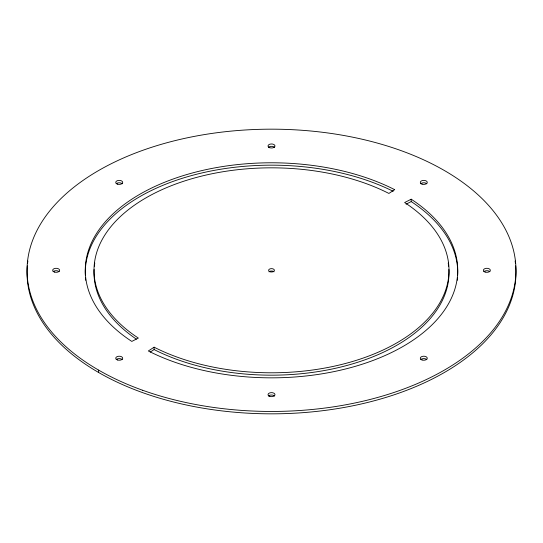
<?xml version="1.0" encoding="UTF-8"?>
<svg xmlns="http://www.w3.org/2000/svg" width="543" height="543" viewBox="0 0 543 543"><rect width="100%" height="100%" fill="white"/><g stroke="black" fill="none" stroke-linecap="round" stroke-linejoin="round"><path stroke-width="0.81" d="M154.11 347.187L148.334 350.968A186.242 107.528 0 0 0 403.191 346.346A186.242 107.528 0 0 0 411.2 199.206L404.65 202.539A177.507 102.484 0 0 1 397.014 342.776A177.507 102.484 0 0 1 154.11 347.187L154.11 349.563L150.262 352.081M406.103 204.175L411.2 201.582L411.2 199.206M98.636 370.116L98.636 372.491M116.195 359.595A3.489 2.016 0 0 1 122.243 359.595M53.119 271.683A3.489 2.016 0 0 1 59.167 271.683M116.195 183.765A3.489 2.016 0 0 1 122.243 183.765M268.473 396.017A3.489 2.016 0 0 1 274.527 396.017M268.473 147.343A3.489 2.016 0 0 1 274.527 147.343M457.532 277.751A186.242 107.528 0 0 1 457.274 280.283M85.726 280.283A186.242 107.528 0 0 1 85.468 277.751M85.312 275.22A186.242 107.528 0 0 1 191.984 175.457A186.242 107.528 0 0 1 393.193 191.292M411.2 201.582A186.242 107.528 0 0 1 457.688 275.22M515.68 265.839A244.472 141.146 0 0 1 271.5 413.834A244.472 141.146 0 0 1 27.32 265.839M27.557 263.423A244.472 141.146 0 0 1 27.869 261.013M515.131 261.013A244.472 141.146 0 0 1 515.443 263.423M420.757 183.765A3.489 2.016 0 0 1 426.805 183.765M483.833 271.683A3.489 2.016 0 0 1 489.881 271.683M420.757 359.595A3.489 2.016 0 0 1 426.805 359.595M448.918 269.471A177.507 102.484 0 0 1 347.079 365.419A177.507 102.484 0 0 1 154.11 349.563M136.361 339.137A177.507 102.484 0 0 1 94.082 269.471M94.346 266.253A177.507 102.484 0 0 1 94.781 263.043M448.219 263.043A177.507 102.484 0 0 1 448.654 266.253M268.982 271.846A2.912 1.683 0 0 1 274.018 271.846M394.666 189.656L388.89 193.437A177.507 102.484 0 0 0 145.986 197.849A177.507 102.484 0 0 0 138.35 338.085L131.8 341.418A186.242 107.528 0 0 1 139.809 194.279A186.242 107.528 0 0 1 394.666 189.656M142.673 390.268A244.472 141.146 0 0 0 515.85 274.744A244.472 141.146 0 0 0 155.977 145.924A244.472 141.146 0 0 0 142.673 390.268M422.033 184.138A3.489 2.016 0 0 0 427.273 182.394A3.489 2.016 0 0 0 422.033 180.649A3.489 2.016 0 0 0 422.033 184.138M485.109 272.057A3.489 2.016 0 0 0 490.349 270.312A3.489 2.016 0 0 0 485.109 268.568A3.489 2.016 0 0 0 485.109 272.057M422.033 359.975A3.489 2.016 0 0 0 427.273 358.231A3.489 2.016 0 0 0 422.033 356.486A3.489 2.016 0 0 0 422.033 359.975M269.756 147.723A3.489 2.016 0 0 0 274.989 145.979A3.489 2.016 0 0 0 269.756 144.234A3.489 2.016 0 0 0 269.756 147.723M269.756 396.39A3.489 2.016 0 0 0 274.989 394.646A3.489 2.016 0 0 0 269.756 392.901A3.489 2.016 0 0 0 269.756 396.39M117.471 359.975A3.489 2.016 0 0 0 122.711 358.231A3.489 2.016 0 0 0 117.471 356.486A3.489 2.016 0 0 0 117.471 359.975M54.395 272.057A3.489 2.016 0 0 0 59.635 270.312A3.489 2.016 0 0 0 54.395 268.568A3.489 2.016 0 0 0 54.395 272.057M117.471 184.138A3.489 2.016 0 0 0 122.711 182.394A3.489 2.016 0 0 0 117.471 180.649A3.489 2.016 0 0 0 117.471 184.138M270.047 271.765A2.912 1.683 0 0 0 274.412 270.312A2.912 1.683 0 0 0 270.047 268.86A2.912 1.683 0 0 0 270.047 271.765"/></g></svg>
